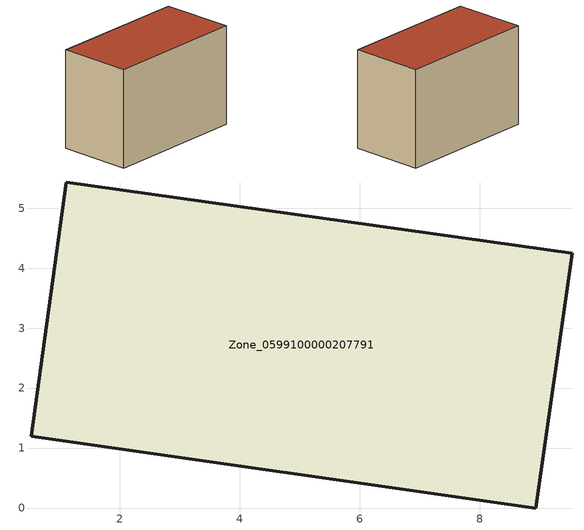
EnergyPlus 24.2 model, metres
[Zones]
Zone_0599100000207791
 floor ground (C_G): 0.52,1.2 1.11,5.44 9.54,4.25 8.93,0 z0
 wall outside (C_F): 0.52,1.2 8.93,0 9.54,4.25 1.11,5.44 0.52,1.2 z0:5.87
 roof outside (C_R): 1.11,5.44 0.52,1.2 8.93,0 9.54,4.25 z5.87
[BUILDING]
Pand.0599100000207791: North Axis=0; Terrain=City; Loads Convergence Tolerance Value=0.04; Temperature Convergence Tolerance Value=0.4; Solar Distribution=FullExterior; Maximum Number of Warmup Days=25; Minimum Number of Warmup Days=1
[Site:Location]
Rotterdam.The.Hague.AP_ZH_NLD Design_Conditions: Latitude=51.96; Longitude=4.45; Time Zone=1; Elevation=-4.5
[SITE:GROUNDTEMPERATURE:BUILDINGSURFACE]
18, 18, 18, 18, 18, 18, 18, 18, 18, 18, 18, 18
[MATERIAL] Thermal Absorptance=0.9; Solar Absorptance=0.7; Visible Absorptance=0.7
Name | Roughness | Thickness | Conductivity | Density | Specific Heat
G.TI.1946-1964 | MediumSmooth | 0.15 | 1 | 540 | 1210
F.TI.1946-1964 | Rough | 0.3 | 0.857143 | 1920 | 840
R.TI.1946-1964 | MediumRough | 0.2 | 0.277778 | 1500 | 1000
[CONSTRUCTION]
C_G: G.TI.1946-1964
C_F: F.TI.1946-1964
C_R: R.TI.1946-1964
[ZONE]
Zone_0599100000207791: Type=1; Multiplier=1; Ceiling Height=Autocalculate; Volume=Autocalculate; Floor Area=autocalculate; Part of Total Floor Area=Yes
[ZONEINFILTRATION:DESIGNFLOWRATE]
Infil_Zone_0599100000207791: Zone or ZoneList or Space or SpaceList=Zone_0599100000207791; Schedule=AlwaysOn; Design Flow Rate Calculation Method=Flow/Area; Flow Rate per Floor Area=0.003; Constant Term Coefficient=1; Temperature Term Coefficient=0; Velocity Term Coefficient=0; Velocity Squared Term Coefficient=0
[HVACTEMPLATE:ZONE:IDEALLOADSAIRSYSTEM]
Zone_0599100000207791: Maximum Heating Supply Air Temperature=50; Minimum Cooling Supply Air Temperature=13; Maximum Heating Supply Air Humidity Ratio=0.0156; Minimum Cooling Supply Air Humidity Ratio=0.0077; Heating Limit=NoLimit; Cooling Limit=NoLimit; Dehumidification Control Type=ConstantSensibleHeatRatio; Cooling Sensible Heat Ratio=0.7; Dehumidification Setpoint=60; Humidification Control Type=None; Humidification Setpoint=30; Outdoor Air Method=None; Outdoor Air Flow Rate per Person=0.00944; Outdoor Air Flow Rate per Zone Floor Area=0; Outdoor Air Flow Rate per Zone=0; Demand Controlled Ventilation Type=None; Outdoor Air Economizer Type=NoEconomizer; Heat Recovery Type=None; Sensible Heat Recovery Effectiveness=0.7; Latent Heat Recovery Effectiveness=0.65
[ZONECONTROL:THERMOSTAT]
ThermostatControl_Zone_0599100000207791: Zone or ZoneList=Zone_0599100000207791; Control Type Schedule=DualSetpointControlType; Control 1=Thermostat_Zone_0599100000207791; Temperature Difference Between Cutout And Setpoint=0
[THERMOSTATSETPOINT:DUALSETPOINT]
Thermostat_Zone_0599100000207791: Heating Setpoint Temperature Schedule=HeatingSetpoint_Zone_0599100000207791; Cooling Setpoint Temperature Schedule=CoolingSetpoint_Zone_0599100000207791
[SCHEDULE:COMPACT]
HeatingSetpoint_Zone_0599100000207791: Through: 12/31, For: AllDays, Until: 24:00, 21
CoolingSetpoint_Zone_0599100000207791: Through: 12/31, For: AllDays, Until: 24:00, 24
DualSetpointControlType: Through: 12/31, For: AllDays, Until: 24:00, 4
AlwaysOn: Through: 12/31, For: AllDays, Until: 24:00, 1
